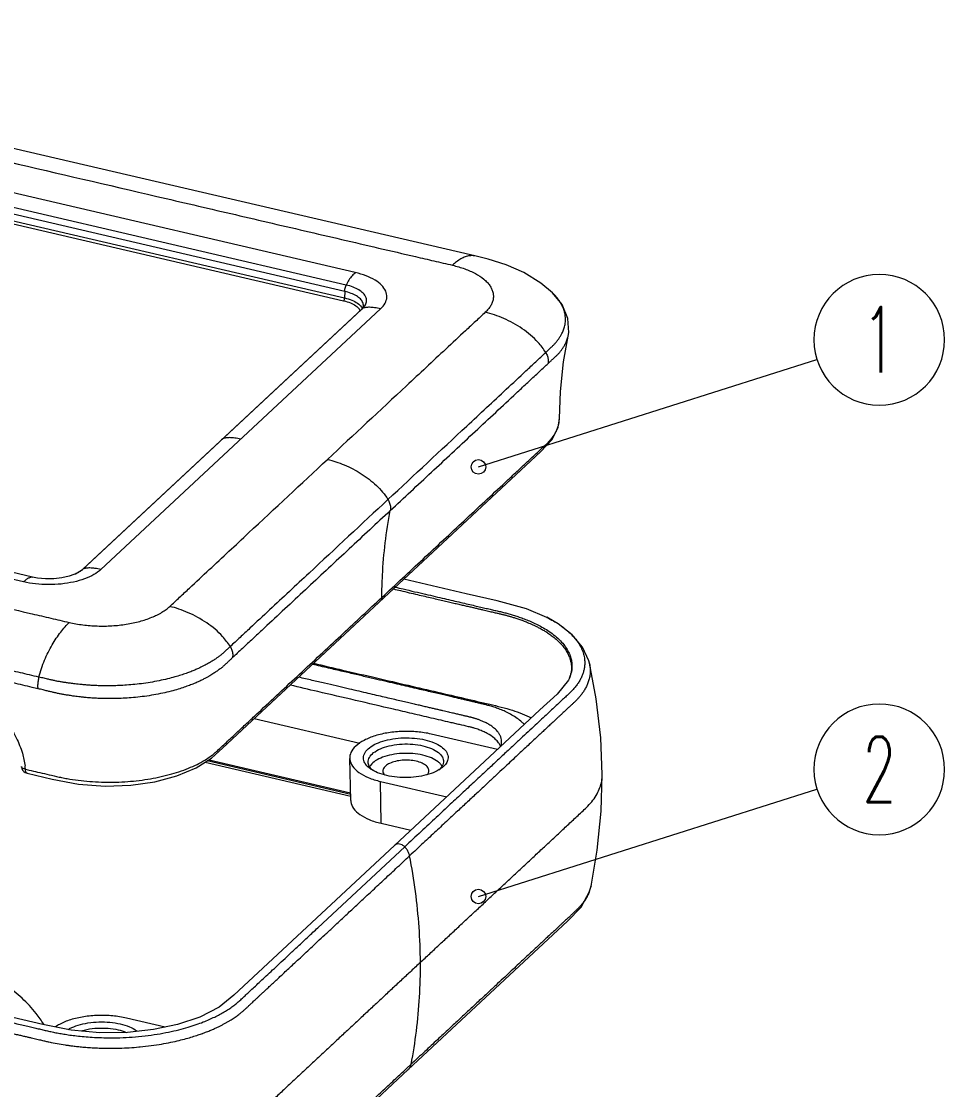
# Model space of a CAD drawing. Header units: millimetres. Extents: x 1884 to 2552, y 611 to 826.
# Drawn here: x 2049.98 to 2085.77, y 653.2 to 694.6 of the extents above; entities that cross this region are included whole.
import ezdxf
from ezdxf.enums import TextEntityAlignment as Align

# ---------------------------------------------------------------- set-up
doc = ezdxf.new("R2010")
doc.units = ezdxf.units.MM
doc.layers.add('dim', color=82, linetype='Continuous', lineweight=9)
doc.layers.add('from', color=7, linetype='Continuous', lineweight=13)
doc.styles.add('BOM', font='txt.shx', dxfattribs={"bigfont": 'gbcbig.shx'})
doc.dimstyles.new('ISO', dxfattribs={"dimscale": 0.6, "dimtxt": 2.5, "dimasz": 2.5, "dimexe": 1.25, "dimexo": 0.625, "dimtad": 0, "dimdsep": 46, "dimtxsty": 'Standard', "dimblk": 'OPEN', "dimcen": 0, "dimclrd": 4, "dimclre": 4, "dimadec": 0, "dimazin": 0, "dimtfac": 1, "dimtofl": 0, "dimtmove": 0, "dimatfit": 3, "dimfxl": 1, "dimarcsym": 0})

# ---------------------------------------------------------------- blocks, each defined once
blk = doc.blocks.new('yx_bom3')
at = {"layer": 'from'}
blk.add_circle((0, 0), 1, dxfattribs=at)
at = {"layer": 'from', "color": 4, "style": 'BOM', "width": 0.6}
blk.add_attdef('ITEM', text='', height=1, dxfattribs=at).set_placement((0, 0), align=Align.MIDDLE)
blk = doc.blocks.new('_Open')
at = {"color": 0, "linetype": 'ByBlock', "lineweight": -2}
for p, q in [((-1, 0.167), (0, 0)), ((-1, -0.167), (0, 0)), ((0, 0), (-1, 0))]:
    blk.add_line(p, q, dxfattribs=at)
blk = doc.blocks.new('*u50')
at = {"color": 7, "linetype": 'Continuous'}
for p, q in [((23.084, 113.643), (-55.931, 132.042)), ((15.095, 112.535), (-54.372, 128.712)), ((14.485, 111.704), (-54.983, 127.881)), ((14.39, 111.275), (-55.077, 127.452)), ((-55.152, 126.83), (14.315, 110.653)), ((-55.086, 127.018), (14.382, 110.842)), ((14.39, 111.275), (14.382, 110.842)), ((28.267, 111.188), (28.265, 111.19)), ((-3.19, 92.66), (15.499, 110.079)), ((-3.106, 92.716), (15.581, 110.133)), ((-1.901, 92.696), (16.787, 110.112)), ((15.584, 110.173), (15.499, 110.079)), ((15.499, 110.079), (15.581, 110.133)), ((15.639, 110.299), (15.64, 110.304)), ((-7.076, 91.871), (-76.544, 108.048)), ((-6.489, 92.191), (-75.956, 108.368)), ((29.316, 108.291), (29.317, 108.296)), ((28.731, 102.772), (28.731, 102.774)), ((6.237, 101.425), (6.154, 101.369)), ((-3.711, 92.352), (-3.713, 92.351)), ((-3.19, 92.66), (-3.31, 92.564)), ((-3.189, 92.661), (-3.106, 92.716)), ((16.686, 90.661), (16.87, 90.832)), ((27.89, 89.5), (27.899, 89.495)), ((30.74, 86.432), (30.74, 86.428)), ((29.496, 85.716), (29.4, 85.427)), ((29.515, 85.813), (29.496, 85.716)), ((29.515, 85.813), (29.514, 85.811)), ((29.406, 85.44), (29.401, 85.427)), ((27.434, 83.313), (17.721, 74.26)), ((15.388, 81.081), (8.339, 82.722)), ((24.598, 80.669), (20.166, 81.701)), ((5.327, 79.985), (14.782, 77.783)), ((14.796, 77.253), (14.72, 80.076)), ((-6.952, 79.353), (-6.785, 79.314)), ((-6.785, 79.314), (-6.694, 79.293)), ((5.06, 79.816), (14.788, 77.55)), ((14.785, 77.673), (5.2, 79.904)), ((16.818, 75.738), (16.773, 78.538)), ((16.773, 78.538), (21.204, 77.507)), ((31.6, 78.994), (31.6, 78.994)), ((16.818, 75.738), (18.809, 75.274)), ((17.721, 74.26), (6.987, 64.255)), ((12.583, 68.75), (18.397, 74.168)), ((30.849, 71.552), (30.847, 71.544)), ((2.399, 62.12), (-0.195, 62.724)), ((9.08, 50.379), (18.63, 59.28)), ((18.541, 59.375), (18.825, 59.64))]:
    blk.add_line(p, q, dxfattribs=at)
for points in [[(28.267, 111.189), (27.49, 111.835), (26.348, 112.533), (25.174, 113.05), (23.981, 113.423), (23.084, 113.643)], [(29.316, 108.291), (29.356, 108.535), (29.302, 109.474), (28.913, 110.401), (28.265, 111.19)], [(15.64, 110.304), (15.638, 110.284), (15.584, 110.173)], [(28.731, 102.774), (28.803, 104.599), (29.014, 106.566), (29.317, 108.296)], [(27.482, 100.564), (28.258, 101.388), (28.651, 102.204), (28.731, 102.772)], [(-6.839, 79.083), (-5.174, 78.694), (-3.394, 78.354), (-1.618, 78.227), (0.093, 78.289), (1.699, 78.518), (3.171, 78.904), (4.467, 79.44), (5.493, 80.09), (6.226, 80.754), (27.482, 100.564)], [(-3.713, 92.351), (-4.029, 92.243), (-4.513, 92.136), (-5.053, 92.078), (-5.612, 92.074), (-6.152, 92.127), (-6.488, 92.191)], [(-3.31, 92.564), (-3.613, 92.394), (-3.711, 92.352)], [(27.9, 89.495), (26.526, 90.068), (24.572, 90.594), (22.494, 91.078), (18.341, 92.045)], [(30.74, 86.428), (30.696, 86.6), (30.288, 87.498), (29.596, 88.331), (28.643, 89.072), (27.89, 89.5)], [(31.6, 78.994), (31.496, 81.447), (31.192, 84.061), (30.74, 86.432)], [(29.406, 85.44), (29.336, 85.292), (28.576, 84.376), (27.434, 83.313)], [(-0.132, 61.768), (-1.98, 61.749), (-3.897, 61.923), (-5.788, 62.305), (-81.961, 80.043)], [(30.847, 71.544), (31.268, 73.939), (31.533, 76.558), (31.6, 78.994)], [(18.63, 59.28), (29.275, 69.201), (30.187, 70.145), (30.748, 71.185), (30.849, 71.552)], [(6.987, 64.255), (5.993, 63.451), (4.71, 62.792), (3.223, 62.293), (1.603, 61.953), (-0.132, 61.768)]]:
    blk.add_lwpolyline(points, dxfattribs=at)
for centre, radius, start, end in [((14.793, 109.688), 0.695, 30.2107, 34.65319), ((14.841, 109.716), 0.639, 25.92106, 30.20981), ((-4.041, 93.721), 1.372, 308.75699, 312.93139), ((24.904, 83.337), 6.844, 56.11345, 57.89357), ((28.487, 85.92), 2.31, 12.4105, 12.71554), ((27.446, 86.285), 2.134, 340.69197, 346.63219), ((27.307, 86.333), 2.281, 336.97011, 340.70968), ((23.806, 80.472), 1.075, 21.20435, 25.33624), ((-6.725, 79.569), 0.5, 185.1422, 242.27209), ((-12.313, 78.861), 5.384, 5.245, 7.5759), ((16.854, 79.073), 0.914, 142.4394, 144.77306), ((-6.724, 79.573), 0.504, 242.33865, 256.83415), ((28.495, 72.045), 2.405, 341.31484, 347.97488), ((28.322, 72.103), 2.588, 338.00647, 341.32986), ((-0.88, 81.849), 21.2, 257.44336, 257.75694), ((-1.714, 78.1), 17.359, 257.825, 261.48215), ((-1.214, 81.132), 20.421, 275.19435, 275.3989)]:
    blk.add_arc(centre, radius, start, end, dxfattribs=at)
for points, start_tangent, end_tangent in [([(-57.424, 131.425), (-56.189, 131.138), (-54.955, 130.85), (-53.72, 130.563), (-52.486, 130.275), (-50.017, 129.701), (-47.548, 129.126), (-42.61, 127.976), (-37.671, 126.826), (-27.795, 124.526), (-17.919, 122.226), (-12.981, 121.076), (-8.043, 119.926), (1.833, 117.627), (6.771, 116.477), (11.709, 115.327), (16.648, 114.177), (19.117, 113.602), (20.351, 113.314), (21.586, 113.027)], (0.975256, -0.221081), (0.972585, -0.232547)), ([(23.084, 113.643), (22.997, 113.659), (22.729, 113.655), (22.445, 113.583), (22.155, 113.449), (21.586, 113.027)], (-0.973074, 0.230491), (-0.731534, -0.681805)), ([(21.586, 113.027), (22.012, 112.915), (22.412, 112.784), (23.12, 112.469), (23.682, 112.095), (23.901, 111.89), (24.076, 111.675), (24.205, 111.453), (24.288, 111.227), (24.322, 110.997), (24.308, 110.766), (24.247, 110.537), (24.138, 110.311), (23.982, 110.092), (23.782, 109.88)], (0.972585, -0.232547), (-0.722482, -0.691389)), ([(15.095, 112.535), (14.889, 112.325), (14.485, 111.704)], (-0.731534, -0.681805), (-0.3965, -0.918035)), ([(16.787, 110.112), (17.087, 110.491), (17.202, 110.895), (17.124, 111.298), (16.855, 111.683), (16.411, 112.029), (15.811, 112.319), (15.095, 112.535)], (0.731534, 0.681805), (-0.973942, 0.226795)), ([(14.39, 111.275), (14.403, 111.419), (14.436, 111.566), (14.485, 111.704)], (0.01915, 0.999817), (0.3965, 0.918035)), ([(15.697, 110.259), (15.776, 110.38), (15.85, 110.641), (15.799, 110.903), (15.626, 111.151), (15.338, 111.375), (14.951, 111.562), (14.485, 111.704)], (0.616202, 0.787588), (-0.973824, 0.227302)), ([(14.315, 110.653), (14.348, 110.701), (14.372, 110.769), (14.382, 110.842)], (0.731534, 0.681805), (0.01915, 0.999817)), ([(14.315, 110.653), (14.767, 110.511), (15.127, 110.316), (15.365, 110.083)], (0.973942, -0.226795), (0.568202, -0.822889)), ([(14.382, 110.842), (14.868, 110.688), (15.252, 110.48), (15.506, 110.232)], (0.973942, -0.226795), (0.568247, -0.822858)), ([(15.64, 110.304), (15.593, 110.542), (15.434, 110.77), (15.171, 110.974), (14.817, 111.146), (14.39, 111.275)], (0.041155, 0.999153), (-0.973932, 0.226839)), ([(28.796, 110.546), (28.781, 110.569), (28.582, 110.846), (28.351, 111.105), (28.267, 111.188)], (-0.526924, 0.849912), (-0.721012, 0.692922)), ([(15.506, 110.232), (15.561, 110.139)], (0.568247, -0.822858), (0.438102, -0.898925)), ([(15.581, 110.133), (15.697, 110.259)], (0.731397, 0.681952), (0.616202, 0.787588)), ([(15.676, 110.169), (15.581, 110.133)], (-0.958552, -0.284919), (-0.908572, -0.417729)), ([(16.787, 110.112), (16.381, 110.188), (16.047, 110.214), (15.782, 110.194), (15.676, 110.169)], (-0.973942, 0.226795), (-0.958552, -0.284919)), ([(27.819, 107.196), (27.899, 107.272), (27.98, 107.348), (28.061, 107.425), (28.142, 107.502), (28.223, 107.579), (28.302, 107.656), (28.377, 107.73), (28.446, 107.803), (28.51, 107.877), (28.57, 107.952), (28.63, 108.032), (28.689, 108.115), (28.746, 108.199), (28.8, 108.285), (28.853, 108.376), (28.906, 108.475), (28.958, 108.586), (29.009, 108.708), (29.054, 108.843), (29.093, 108.991), (29.122, 109.154), (29.138, 109.333), (29.136, 109.53), (29.109, 109.75), (29.048, 110.002), (28.939, 110.282), (28.796, 110.546)], (0.729821, 0.683638), (-0.526924, 0.849912)), ([(23.782, 109.88), (23.123, 109.266), (22.464, 108.652), (21.146, 107.424), (18.511, 104.967), (13.239, 100.054)], (-0.722482, -0.691389), (-0.731534, -0.681805)), ([(27.819, 107.196), (27.309, 107.873), (26.81, 108.352), (26.249, 108.78), (25.645, 109.151), (25.019, 109.461), (24.392, 109.705), (23.782, 109.88)], (-0.517467, 0.855703), (-0.973942, 0.226795)), ([(27.974, 106.457), (28.054, 106.532), (28.135, 106.606), (28.215, 106.68), (28.296, 106.754), (28.377, 106.828), (28.457, 106.902), (28.535, 106.976), (28.609, 107.05), (28.678, 107.124), (28.743, 107.198), (28.806, 107.275), (28.869, 107.355), (28.929, 107.437), (28.986, 107.522), (29.043, 107.612), (29.099, 107.71), (29.155, 107.82), (29.209, 107.943), (29.259, 108.078), (29.302, 108.228), (29.316, 108.291)], (0.732664, 0.68059), (0.206304, 0.978488)), ([(-83.034, 107.556), (-81.799, 107.269), (-80.565, 106.981), (-79.33, 106.694), (-78.096, 106.406), (-75.627, 105.832), (-73.158, 105.257), (-68.22, 104.107), (-63.281, 102.957), (-53.405, 100.657), (-43.529, 98.357), (-38.591, 97.207), (-33.653, 96.057), (-23.777, 93.758), (-18.839, 92.608), (-13.901, 91.458), (-8.962, 90.308), (-6.493, 89.733), (-5.259, 89.445), (-4.024, 89.158)], (0.972585, -0.232547), (0.975256, -0.221081)), ([(17.277, 97.37), (22.548, 102.283), (25.184, 104.74), (26.502, 105.968), (27.161, 106.582), (27.819, 107.196)], (0.731535, 0.681804), (0.731025, 0.682351)), ([(27.819, 107.196), (27.933, 106.951), (27.986, 106.699), (27.974, 106.457)], (0.51684, -0.856082), (-0.190751, -0.981638)), ([(17.432, 96.631), (20.181, 99.193), (21.555, 100.474), (22.929, 101.755), (24.304, 103.036), (25.678, 104.317), (26.365, 104.957), (27.052, 105.598), (27.74, 106.239), (27.974, 106.457)], (0.731534, 0.681805), (0.731867, 0.681448)), ([(16.87, 90.832), (19.619, 93.394), (20.993, 94.675), (22.368, 95.956), (23.742, 97.237), (25.116, 98.518), (25.803, 99.158), (26.491, 99.799), (27.178, 100.439), (27.521, 100.76), (27.865, 101.08), (28.034, 101.248), (28.186, 101.419), (28.434, 101.77), (28.609, 102.131), (28.708, 102.498), (28.731, 102.772)], (0.731534, 0.681805), (0.008777, 0.999961)), ([(7.443, 101.404), (7.037, 101.48), (6.704, 101.505), (6.439, 101.485), (6.237, 101.425)], (-0.973942, 0.226795), (-0.908572, -0.417729)), ([(2.697, 90.228), (3.356, 90.842), (4.015, 91.457), (5.332, 92.685), (7.968, 95.141), (13.239, 100.054)], (0.740305, 0.672271), (0.731534, 0.681805)), ([(13.239, 100.054), (13.792, 99.898), (14.361, 99.685), (15.489, 99.097), (16.017, 98.729), (16.501, 98.316), (17.277, 97.37)], (0.973942, -0.226795), (0.517472, -0.8557)), ([(17.277, 97.37), (12.006, 92.457), (9.37, 90.001), (8.052, 88.772), (7.393, 88.158), (6.734, 87.544)], (-0.731534, -0.681805), (-0.732043, -0.681259)), ([(17.277, 97.37), (17.391, 97.125), (17.444, 96.873), (17.432, 96.631)], (0.517832, -0.855483), (-0.190479, -0.981691)), ([(17.432, 96.631), (14.683, 94.069), (13.309, 92.788), (11.934, 91.507), (10.56, 90.226), (9.185, 88.945), (8.498, 88.305), (7.811, 87.665), (7.124, 87.024), (6.889, 86.806)], (-0.731534, -0.681805), (-0.731202, -0.682161)), ([(16.87, 90.832), (16.912, 92.313), (17.432, 96.631)], (0.005729, 0.999984), (0.190189, 0.981747)), ([(-1.901, 92.696), (-2.306, 92.772), (-2.64, 92.797), (-2.905, 92.777), (-3.106, 92.716)], (-0.973942, 0.226795), (-0.908572, -0.417729)), ([(-1.901, 92.696), (-2.37, 92.357), (-2.994, 92.071), (-3.735, 91.858), (-4.556, 91.727), (-5.417, 91.685), (-6.274, 91.735), (-7.076, 91.871)], (-0.731534, -0.681805), (-0.973942, 0.226795)), ([(-7.076, 91.871), (-6.87, 92.045), (-6.78, 92.106), (-6.7, 92.15), (-6.489, 92.191)], (0.731534, 0.681805), (0.974142, -0.225935)), ([(-3.182, 92.651), (-3.413, 92.495), (-3.711, 92.352)], (-0.779349, -0.62659), (-0.926413, -0.376509)), ([(17.643, 91.394), (18.121, 91.283), (18.702, 91.147), (19.243, 91.021), (19.745, 90.905), (20.21, 90.796), (20.64, 90.696), (21.039, 90.603), (21.412, 90.516), (21.76, 90.435), (22.086, 90.359), (22.391, 90.288), (22.675, 90.222), (22.939, 90.161), (23.184, 90.104), (23.411, 90.051), (23.621, 90.002), (23.815, 89.957), (23.993, 89.915), (24.158, 89.877), (24.309, 89.842), (24.447, 89.81), (24.572, 89.781), (24.686, 89.754), (24.79, 89.729), (24.889, 89.706), (24.985, 89.682), (25.078, 89.659), (25.171, 89.635), (25.262, 89.611), (25.353, 89.586), (25.445, 89.559), (25.543, 89.531), (25.649, 89.499), (25.765, 89.463), (25.89, 89.423), (26.02, 89.379), (26.156, 89.331), (26.299, 89.279), (26.45, 89.221), (26.611, 89.157), (26.783, 89.084), (26.966, 89.002), (27.162, 88.91), (27.369, 88.804), (27.59, 88.683), (27.822, 88.544), (28.065, 88.383), (28.317, 88.197), (28.574, 87.981), (28.821, 87.738), (29.04, 87.478), (29.217, 87.215), (29.35, 86.962), (29.441, 86.727), (29.498, 86.512), (29.528, 86.318), (29.538, 86.142), (29.534, 85.982), (29.518, 85.837), (29.515, 85.813)], (0.973941, -0.2268), (-0.155942, -0.987766)), ([(17.772, 91.514), (18.288, 91.394), (19.061, 91.214), (19.778, 91.047), (20.44, 90.893), (21.051, 90.751), (21.616, 90.619), (22.142, 90.497), (22.629, 90.383), (23.077, 90.279), (23.483, 90.184), (23.849, 90.099), (24.184, 90.021), (24.496, 89.949), (24.793, 89.879), (25.079, 89.809), (25.361, 89.734), (25.654, 89.649), (25.965, 89.55), (26.298, 89.433), (26.648, 89.296), (27.008, 89.139), (27.378, 88.956), (27.761, 88.741), (28.155, 88.483), (28.54, 88.18), (28.882, 87.847), (29.153, 87.507), (29.35, 87.174), (29.48, 86.855), (29.552, 86.552), (29.576, 86.273), (29.563, 86.02), (29.522, 85.792)], (0.973942, -0.226799), (-0.230561, -0.973058)), ([(-6.694, 79.293), (-6.146, 79.165), (-5.514, 79.018), (-4.883, 78.871), (-4.529, 78.794), (-4.166, 78.725), (-3.421, 78.612), (-2.656, 78.534), (-1.876, 78.492), (-0.308, 78.517), (1.224, 78.685), (2.66, 78.99), (3.946, 79.42), (4.516, 79.676), (5.031, 79.958), (5.486, 80.262), (5.689, 80.421), (5.875, 80.585), (6.218, 80.905), (6.562, 81.225), (7.249, 81.866), (7.936, 82.506), (8.624, 83.147), (9.998, 84.428), (11.372, 85.708), (12.747, 86.989), (14.121, 88.27), (16.686, 90.661)], (0.973932, -0.226839), (0.731534, 0.681805)), ([(16.87, 90.832), (16.836, 90.673), (16.765, 90.576)], (-0.005729, -0.999984), (-0.729488, -0.683994)), ([(-4.024, 89.158), (-3.576, 89.066), (-3.111, 88.996), (-2.146, 88.921), (-1.166, 88.937), (-0.209, 89.041), (0.688, 89.232), (1.492, 89.5), (2.17, 89.837), (2.454, 90.027), (2.697, 90.228)], (0.975256, -0.221081), (0.740305, 0.672271)), ([(6.734, 87.544), (6.223, 88.221), (5.725, 88.701), (5.163, 89.128), (4.56, 89.499), (3.934, 89.809), (3.306, 90.054), (2.697, 90.228)], (-0.517467, 0.855703), (-0.973942, 0.226795)), ([(27.899, 89.495), (28.016, 89.435), (28.437, 89.198), (28.542, 89.134)], (0.892488, -0.451071), (0.846961, -0.531655)), ([(-6.054, 85.508), (-5.669, 86.639), (-5.161, 87.661), (-4.592, 88.519), (-4.304, 88.87), (-4.024, 89.158)], (0.251713, 0.967802), (0.731534, 0.681805)), ([(29.369, 88.513), (29.667, 88.216), (29.964, 87.843), (30.18, 87.478), (30.323, 87.127), (30.402, 86.796), (30.429, 86.489), (30.415, 86.212), (30.37, 85.96), (30.302, 85.727), (30.211, 85.503), (30.095, 85.279), (29.955, 85.058), (29.793, 84.842), (29.612, 84.636), (29.413, 84.435), (29.192, 84.229), (28.948, 84.003), (28.679, 83.752), (28.377, 83.469), (28.033, 83.149), (27.647, 82.789), (27.224, 82.395), (26.768, 81.97), (26.273, 81.509), (25.736, 81.008), (25.155, 80.467), (24.527, 79.881), (23.845, 79.246), (23.108, 78.559), (22.309, 77.815), (21.444, 77.008), (20.506, 76.134), (19.49, 75.187), (18.397, 74.168)], (0.740097, -0.6725), (-0.731534, -0.681805)), ([(28.72, 89.018), (28.869, 88.915), (29.292, 88.582), (29.369, 88.513)], (0.830037, -0.557709), (0.740097, -0.6725)), ([(6.734, 87.544), (6.653, 87.47), (6.572, 87.396), (6.49, 87.321), (6.407, 87.245), (6.322, 87.168), (6.236, 87.09), (6.151, 87.015), (6.067, 86.946), (5.982, 86.88), (5.893, 86.816), (5.796, 86.75), (5.693, 86.681), (5.585, 86.612), (5.471, 86.542), (5.347, 86.468), (5.208, 86.389), (5.05, 86.303), (4.869, 86.21), (4.664, 86.111), (4.433, 86.007), (4.17, 85.898), (3.872, 85.785), (3.534, 85.668), (3.14, 85.547), (2.671, 85.419), (2.126, 85.292), (1.539, 85.178), (0.943, 85.086), (0.361, 85.017), (-0.188, 84.969), (-0.689, 84.941), (-1.14, 84.926), (-1.548, 84.922), (-1.918, 84.927), (-2.255, 84.938), (-2.562, 84.955), (-2.842, 84.974), (-3.095, 84.996), (-3.324, 85.018), (-3.53, 85.041), (-3.713, 85.063), (-3.873, 85.083), (-4.012, 85.102), (-4.139, 85.119), (-4.259, 85.137), (-4.378, 85.155), (-4.496, 85.173), (-4.613, 85.192), (-4.727, 85.212), (-4.841, 85.234), (-4.954, 85.258), (-5.066, 85.283), (-5.179, 85.309), (-5.294, 85.335), (-5.415, 85.363), (-5.55, 85.394), (-5.7, 85.428), (-5.868, 85.466), (-6.054, 85.508)], (-0.733242, -0.679968), (-0.974325, 0.225147)), ([(6.734, 87.544), (6.848, 87.3), (6.901, 87.048), (6.889, 86.806)], (0.518094, -0.855323), (-0.189619, -0.981858)), ([(-6.054, 85.508), (-7.288, 85.795), (-8.523, 86.083), (-9.756, 86.37)], (-0.974074, 0.22623), (-0.973946, 0.226781)), ([(6.889, 86.806), (6.809, 86.731), (6.729, 86.656), (6.649, 86.58), (6.569, 86.504), (6.487, 86.426), (6.403, 86.347), (6.318, 86.27), (6.231, 86.194), (6.144, 86.122), (6.054, 86.052), (5.959, 85.981), (5.857, 85.908), (5.75, 85.834), (5.636, 85.759), (5.512, 85.68), (5.372, 85.596), (5.212, 85.505), (5.03, 85.407), (4.821, 85.302), (4.585, 85.191), (4.317, 85.075), (4.012, 84.955), (3.666, 84.831), (3.264, 84.702), (2.783, 84.567), (2.224, 84.433), (1.62, 84.315), (1.006, 84.221), (0.407, 84.151), (-0.158, 84.105), (-0.672, 84.079), (-1.136, 84.068), (-1.555, 84.069), (-1.936, 84.078), (-2.283, 84.094), (-2.598, 84.115), (-2.885, 84.138), (-3.144, 84.164), (-3.377, 84.191), (-3.587, 84.217), (-3.773, 84.243), (-3.934, 84.267), (-4.076, 84.289), (-4.203, 84.31), (-4.324, 84.33), (-4.443, 84.351), (-4.563, 84.373), (-4.682, 84.396), (-4.802, 84.421), (-4.921, 84.447), (-5.038, 84.473), (-5.152, 84.501), (-5.264, 84.528), (-5.376, 84.555), (-5.495, 84.584), (-5.627, 84.616), (-5.774, 84.651), (-5.94, 84.69), (-6.125, 84.733)], (-0.730406, -0.683014), (-0.973697, 0.227847)), ([(12.314, 86.428), (14.248, 85.978), (16.518, 85.449), (18.626, 84.958), (20.583, 84.503), (22.398, 84.08), (24.078, 83.689), (25.601, 83.287), (26.855, 82.774)], (0.973942, -0.226797), (0.892669, -0.450712)), ([(30.743, 86.416), (30.776, 86.231), (30.794, 86.018), (30.793, 85.82), (30.776, 85.638), (30.747, 85.472), (30.71, 85.322), (30.667, 85.185), (30.619, 85.058), (30.567, 84.937), (30.509, 84.819), (30.444, 84.702), (30.374, 84.587), (30.301, 84.477), (30.226, 84.373), (30.151, 84.277), (30.077, 84.187), (30.005, 84.105), (29.933, 84.027), (29.862, 83.954), (29.791, 83.884), (29.721, 83.816), (29.65, 83.749), (29.578, 83.682), (29.504, 83.613), (29.428, 83.542), (29.346, 83.466), (29.256, 83.383), (29.157, 83.291), (29.049, 83.19), (28.93, 83.078), (28.799, 82.957), (28.654, 82.822), (28.491, 82.67), (28.307, 82.498), (28.103, 82.309), (27.883, 82.103), (27.645, 81.882), (27.387, 81.641), (27.106, 81.379), (26.803, 81.096), (26.475, 80.791), (26.123, 80.463), (25.741, 80.107), (25.328, 79.722), (24.88, 79.304), (24.394, 78.851), (23.866, 78.359), (23.295, 77.827), (22.676, 77.25), (22.005, 76.625), (21.278, 75.947), (20.492, 75.214), (19.639, 74.419), (18.724, 73.567)], (0.214913, -0.976633), (-0.731534, -0.681805)), ([(-12.849, 85.662), (-11.893, 85.348), (-10.828, 84.831), (-9.824, 84.159), (-8.92, 83.353), (-8.156, 82.441), (-7.561, 81.451), (-7.156, 80.417), (-6.976, 79.571)], (0.968481, -0.249087), (0.131751, -0.991283)), ([(-6.125, 84.733), (-6.495, 84.819), (-7.758, 85.113), (-9.02, 85.407), (-10.283, 85.701), (-10.411, 85.731)], (-0.973953, 0.226749), (-0.97394, 0.226806)), ([(26.393, 82.342), (26.233, 82.498), (25.916, 82.751), (25.566, 82.974), (25.206, 83.163), (24.857, 83.317), (24.531, 83.44), (24.232, 83.539), (23.958, 83.619), (23.704, 83.684), (23.449, 83.745), (23.2, 83.803), (22.95, 83.86), (22.701, 83.918), (22.451, 83.977), (22.197, 84.036), (21.927, 84.099), (21.626, 84.169), (21.286, 84.248), (20.91, 84.335), (20.511, 84.428), (20.09, 84.526), (19.64, 84.631), (19.153, 84.745), (18.622, 84.868), (18.044, 85.003), (17.411, 85.15), (16.721, 85.311), (15.969, 85.486), (15.151, 85.677), (14.262, 85.884), (13.297, 86.108), (12.236, 86.355)], (-0.686832, 0.726816), (-0.973942, 0.226795)), ([(-6.054, 85.508), (-6.11, 85.236), (-6.134, 84.972), (-6.125, 84.733)], (-0.252423, -0.967617), (0.113244, -0.993567)), ([(24.566, 81.246), (24.361, 81.442), (23.914, 81.741), (23.645, 81.873), (23.35, 81.991), (23.2, 82.043), (23.028, 82.097), (22.95, 82.119), (22.872, 82.14), (22.788, 82.161), (22.659, 82.193), (22.069, 82.33), (21.756, 82.403), (21.426, 82.48), (20.824, 82.62), (20.167, 82.773), (18.904, 83.067), (17.642, 83.361), (15.117, 83.949), (12.592, 84.537), (10.746, 84.967)], (-0.664845, 0.746981), (-0.973942, 0.226796)), ([(24.874, 81.187), (24.866, 81.311), (24.817, 81.507), (24.736, 81.678), (24.634, 81.829), (24.52, 81.96), (24.399, 82.075), (24.274, 82.176), (24.148, 82.264), (24.024, 82.342), (23.903, 82.41), (23.786, 82.471), (23.673, 82.524), (23.566, 82.571), (23.463, 82.613), (23.365, 82.65), (23.274, 82.682), (23.19, 82.711), (23.112, 82.736), (23.036, 82.759), (22.961, 82.78), (22.884, 82.801), (22.807, 82.821), (22.728, 82.84), (22.649, 82.859), (22.57, 82.878), (22.487, 82.897), (22.398, 82.918), (22.3, 82.941), (22.192, 82.966), (22.075, 82.993), (21.949, 83.022), (21.813, 83.054), (21.666, 83.088), (21.507, 83.125), (21.336, 83.165), (21.151, 83.208), (20.951, 83.255), (20.736, 83.305), (20.504, 83.359), (20.253, 83.417), (19.983, 83.48), (19.692, 83.548), (19.378, 83.621), (19.04, 83.7), (18.675, 83.785), (18.282, 83.876), (17.859, 83.975), (17.403, 84.081), (16.911, 84.195), (16.381, 84.319), (15.81, 84.452), (15.194, 84.595), (14.531, 84.75), (13.816, 84.916), (13.045, 85.096), (12.215, 85.289), (11.317, 85.498)], (0.00249, 0.999997), (-0.973942, 0.226795)), ([(20.166, 81.701), (19.243, 81.849), (18.267, 81.879), (17.305, 81.789), (16.422, 81.585), (15.678, 81.281), (15.125, 80.899), (14.8, 80.463), (14.72, 80.076)], (-0.973942, 0.226795), (0.019094, -0.999818)), ([(15.802, 79.666), (15.783, 79.692), (15.647, 80.032), (15.704, 80.378), (15.949, 80.707), (16.366, 80.995), (16.926, 81.224), (17.592, 81.378), (18.317, 81.446), (19.053, 81.423), (19.748, 81.312)], (-0.595154, 0.803612), (0.973942, -0.226795)), ([(15.954, 79.821), (15.955, 79.89), (16.086, 80.222), (16.411, 80.524), (16.902, 80.772), (17.52, 80.946), (18.216, 81.031), (18.932, 81.022), (19.611, 80.917)], (-0.047772, 0.998858), (0.973942, -0.226795)), ([(19.611, 80.917), (20.197, 80.727), (20.644, 80.466), (20.915, 80.155), (20.989, 79.857)], (0.973942, -0.226795), (-0.012616, -0.99992)), ([(19.748, 81.312), (20.357, 81.119), (20.837, 80.859), (21.156, 80.548), (21.291, 80.208), (21.235, 79.862), (21.162, 79.73)], (0.973942, -0.226795), (-0.56126, -0.827639)), ([(24.778, 80.932), (24.675, 81.108), (24.566, 81.246)], (-0.427499, 0.904016), (-0.664845, 0.746981)), ([(24.815, 80.867), (24.868, 81.085), (24.874, 81.187)], (0.346699, 0.937977), (0.00249, 0.999997)), ([(14.72, 80.076), (14.725, 80.004), (14.905, 79.552), (15.328, 79.14), (15.965, 78.794), (16.773, 78.538)], (0.019094, -0.999818), (0.973942, -0.226795)), ([(19.607, 80.292), (18.934, 80.395), (18.22, 80.405), (17.533, 80.32), (16.916, 80.147), (16.431, 79.902), (16.129, 79.63)], (-0.973942, 0.226795), (-0.609498, -0.792787)), ([(19.172, 79.886), (18.714, 79.953), (18.233, 79.95), (17.775, 79.877), (17.386, 79.742), (17.104, 79.557), (16.956, 79.341), (16.939, 79.219)], (-0.973942, 0.226795), (0.024205, -0.999707)), ([(20.797, 79.689), (20.634, 79.843), (20.189, 80.103), (19.607, 80.292)], (-0.652247, 0.758007), (-0.973942, 0.226795)), ([(-6.952, 79.353), (-7.104, 79.396), (-7.199, 79.466), (-7.222, 79.525)], (-0.980896, 0.194535), (-0.122072, 0.992521)), ([(-6.838, 79.084), (-6.882, 79.107), (-6.932, 79.203), (-6.952, 79.353)], (-0.965622, 0.25995), (-0.055334, 0.998468)), ([(16.108, 79.377), (16.102, 79.381), (15.802, 79.666)], (-0.816536, 0.577294), (-0.595154, 0.803612)), ([(16.028, 79.555), (15.954, 79.821)], (-0.459204, 0.888331), (-0.047772, 0.998858)), ([(16.134, 79.4), (16.028, 79.555)], (-0.653196, 0.757189), (-0.459204, 0.888331)), ([(16.107, 79.6), (16.054, 79.515)], (-0.576715, -0.816946), (-0.475509, -0.879711)), ([(17.191, 78.928), (16.582, 79.12), (16.108, 79.377)], (-0.973942, 0.226795), (-0.816536, 0.577294)), ([(16.243, 79.291), (16.134, 79.4)], (-0.751601, 0.659618), (-0.653196, 0.757189)), ([(20.841, 79.411), (20.573, 79.245), (20.013, 79.016), (19.347, 78.862), (18.622, 78.794), (17.886, 78.817), (17.191, 78.928)], (-0.806721, -0.590933), (-0.973942, 0.226795)), ([(20.012, 79.242), (19.995, 79.36), (19.845, 79.574), (19.562, 79.756), (19.172, 79.886)], (0.010649, 0.999943), (-0.973942, 0.226795)), ([(19.907, 78.98), (19.996, 79.134), (20.012, 79.242)], (0.645856, 0.76346), (0.010649, 0.999943)), ([(20.856, 79.489), (20.673, 79.292)], (-0.57789, -0.816115), (-0.763445, -0.645873)), ([(20.888, 79.56), (20.797, 79.689)], (-0.493027, 0.870014), (-0.652247, 0.758007)), ([(21.162, 79.73), (20.99, 79.533), (20.841, 79.411)], (-0.56126, -0.827639), (-0.806721, -0.590933)), ([(20.989, 79.857), (20.988, 79.821), (20.856, 79.489)], (-0.012616, -0.99992), (-0.57789, -0.816115)), ([(16.939, 79.219), (16.957, 79.114), (17.047, 78.961)], (0.024205, -0.999707), (0.65369, -0.756762)), ([(19.447, 66.447), (20.067, 67.024), (20.686, 67.602), (21.306, 68.179), (21.926, 68.757), (22.545, 69.334), (23.165, 69.912), (23.785, 70.489), (24.404, 71.067), (25.024, 71.645), (25.644, 72.222), (26.263, 72.8), (26.883, 73.377), (27.502, 73.955), (28.122, 74.532), (28.742, 75.11), (29.361, 75.687), (29.98, 76.264), (30.641, 76.89), (31.255, 77.708), (31.563, 78.557), (31.6, 78.994)], (0.731534, 0.681805), (-0.007049, 0.999975)), ([(14.797, 77.252), (14.801, 77.181), (14.979, 76.736), (15.395, 76.33), (16.023, 75.989), (16.818, 75.738)], (0.019093, -0.999818), (0.973942, -0.226795)), ([(18.397, 74.168), (18.235, 74.289), (18.052, 74.351), (17.877, 74.344), (17.731, 74.269), (17.721, 74.26)], (-0.704484, 0.70972), (-0.730194, -0.68324)), ([(4.899, 61.704), (4.93, 61.716), (5.232, 61.831), (5.5, 61.942), (5.736, 62.046), (5.946, 62.144), (6.135, 62.238), (6.31, 62.33), (6.478, 62.423), (6.641, 62.517), (6.795, 62.611), (6.941, 62.705), (7.074, 62.795), (7.195, 62.881), (7.304, 62.962), (7.403, 63.039), (7.493, 63.112), (7.576, 63.183), (7.654, 63.251), (7.728, 63.318), (7.801, 63.385), (7.873, 63.452), (7.946, 63.52), (8.022, 63.591), (8.103, 63.668), (8.192, 63.751), (8.291, 63.843), (8.4, 63.945), (8.519, 64.056), (8.65, 64.177), (8.795, 64.312), (8.958, 64.464), (9.142, 64.636), (9.345, 64.825), (9.565, 65.031), (9.803, 65.252), (10.062, 65.493), (10.342, 65.755), (10.646, 66.038), (10.973, 66.343), (11.326, 66.671), (11.707, 67.027), (12.12, 67.412), (12.569, 67.83), (13.055, 68.283), (13.582, 68.775), (14.154, 69.307), (14.773, 69.884), (15.444, 70.509), (16.17, 71.187), (16.957, 71.92), (17.81, 72.715), (18.724, 73.567)], (0.939448, 0.342691), (0.731534, 0.681805)), ([(18.724, 73.567), (18.658, 73.782), (18.547, 73.986), (18.397, 74.168)], (-0.189893, 0.981805), (-0.704484, 0.70972)), ([(19.447, 66.447), (19.355, 68.798), (19.114, 71.175), (18.724, 73.567)], (-0.007233, 0.999974), (-0.189893, 0.981805)), ([(-45.675, 71.229), (-42.297, 70.443), (-38.865, 69.644), (-35.751, 68.918), (-32.963, 68.269), (-30.451, 67.684), (-28.173, 67.154), (-26.102, 66.671), (-24.212, 66.231), (-22.484, 65.829), (-20.9, 65.46), (-19.445, 65.121), (-18.107, 64.81), (-16.874, 64.523), (-15.737, 64.258), (-14.686, 64.013), (-13.716, 63.787), (-12.82, 63.579), (-11.989, 63.385), (-11.216, 63.205), (-10.499, 63.038), (-9.837, 62.884), (-9.226, 62.742), (-8.661, 62.61), (-8.135, 62.488), (-7.648, 62.374), (-7.2, 62.27), (-6.794, 62.175), (-6.428, 62.09), (-6.096, 62.013), (-5.783, 61.939), (-5.478, 61.869), (-5.166, 61.8), (-4.837, 61.733), (-4.483, 61.67), (-4.091, 61.608), (-3.651, 61.549), (-3.162, 61.496), (-2.628, 61.452), (-2.041, 61.421), (-1.382, 61.406), (-0.636, 61.415), (0.189, 61.458), (1.042, 61.537), (1.861, 61.65), (2.617, 61.789), (3.305, 61.946), (3.923, 62.116), (4.465, 62.29), (4.933, 62.462), (5.337, 62.629), (5.696, 62.795), (6.028, 62.963), (6.341, 63.14), (6.638, 63.326), (6.91, 63.515), (7.157, 63.707), (7.381, 63.901), (7.604, 64.108), (7.845, 64.334), (8.115, 64.585), (8.418, 64.867), (8.761, 65.187), (9.147, 65.547), (9.57, 65.941), (10.026, 66.366), (10.521, 66.827), (11.058, 67.328), (11.639, 67.869), (12.267, 68.455), (12.583, 68.75)], (0.973942, -0.226795), (0.731532, 0.681807)), ([(30.721, 71.134), (30.672, 71.019), (30.615, 70.902), (30.551, 70.786), (30.482, 70.67), (30.408, 70.559), (30.331, 70.453), (30.256, 70.355), (30.182, 70.265), (30.11, 70.182), (30.039, 70.105), (29.967, 70.031), (29.896, 69.961), (29.825, 69.892), (29.753, 69.824), (29.68, 69.756), (29.606, 69.687), (29.529, 69.616), (29.446, 69.539), (29.355, 69.454), (29.255, 69.361), (29.145, 69.259), (29.025, 69.147), (28.893, 69.024), (28.747, 68.887), (28.582, 68.734), (28.397, 68.561), (28.193, 68.371), (27.972, 68.165), (27.733, 67.943), (27.474, 67.701), (27.193, 67.439), (26.889, 67.156), (26.561, 66.851), (26.209, 66.522), (25.827, 66.166), (25.414, 65.781), (24.966, 65.364), (24.48, 64.91), (23.953, 64.419), (23.382, 63.888), (22.764, 63.312), (22.095, 62.688), (21.37, 62.012), (20.586, 61.281), (19.738, 60.491), (18.825, 59.64)], (-0.374473, -0.927238), (-0.731534, -0.681805)), ([(-46.037, 70.597), (-42.596, 69.796), (-39.283, 69.025), (-36.265, 68.322), (-33.56, 67.692), (-31.124, 67.125), (-28.916, 66.611), (-26.909, 66.143), (-25.078, 65.717), (-23.405, 65.327), (-21.871, 64.97), (-20.462, 64.642), (-19.167, 64.34), (-17.974, 64.062), (-16.875, 63.806), (-15.86, 63.57), (-14.923, 63.352), (-14.055, 63.15), (-13.249, 62.962), (-12.499, 62.788), (-11.802, 62.625), (-11.157, 62.475), (-10.557, 62.335), (-10, 62.206), (-9.484, 62.086), (-9.014, 61.976), (-8.592, 61.878), (-8.213, 61.789), (-7.871, 61.71), (-7.561, 61.637), (-7.278, 61.572), (-7.019, 61.511), (-6.782, 61.456), (-6.565, 61.406), (-6.368, 61.36), (-6.187, 61.318), (-6.021, 61.279), (-5.869, 61.243), (-5.731, 61.211), (-5.606, 61.183), (-5.489, 61.156)], (0.973942, -0.226795), (0.976105, -0.217298)), ([(19.447, 66.447), (18.828, 65.869), (18.208, 65.292), (17.588, 64.714), (16.969, 64.137), (16.349, 63.559), (15.729, 62.982), (15.11, 62.404), (14.49, 61.827), (13.871, 61.249), (13.251, 60.672), (12.631, 60.094), (12.012, 59.517), (11.392, 58.939), (10.772, 58.362), (10.153, 57.784), (9.533, 57.207), (8.913, 56.63), (8.235, 56.008), (7.2, 55.288), (5.926, 54.664), (4.448, 54.149), (2.807, 53.759), (1.053, 53.506), (-0.764, 53.396), (-2.591, 53.433), (-4.374, 53.616), (-6.017, 53.928), (-7.247, 54.215), (-8.471, 54.5), (-9.691, 54.784), (-10.913, 55.069), (-12.134, 55.353), (-13.355, 55.638), (-14.576, 55.922), (-15.798, 56.206), (-17.019, 56.491), (-18.24, 56.775), (-19.461, 57.059), (-20.682, 57.344), (-21.904, 57.628), (-23.125, 57.913), (-24.346, 58.197), (-25.567, 58.481), (-26.788, 58.766), (-28.01, 59.05), (-29.231, 59.334), (-30.452, 59.619), (-31.673, 59.903), (-32.894, 60.188), (-34.116, 60.472), (-35.337, 60.756), (-36.558, 61.041), (-37.779, 61.325), (-39, 61.609), (-40.222, 61.894), (-41.443, 62.178), (-42.664, 62.463), (-43.885, 62.747), (-45.106, 63.031), (-46.328, 63.316)], (-0.731534, -0.681805), (-0.973942, 0.226795)), ([(18.825, 59.64), (19.181, 61.859), (19.389, 64.131), (19.447, 66.447)], (0.192959, 0.981207), (-0.007233, 0.999974)), ([(-5.725, 62.31), (-6.229, 63.023), (-7.174, 64.052), (-8.262, 64.915), (-9.449, 65.578)], (-0.535724, 0.844393), (-0.910776, 0.412902)), ([(-0.195, 62.724), (-1.118, 62.872), (-2.094, 62.902), (-3.057, 62.812), (-3.94, 62.608), (-4.683, 62.304), (-4.944, 62.15)], (-0.973942, 0.226795), (-0.833067, -0.553172)), ([(-4.085, 61.968), (-3.995, 62.018), (-3.435, 62.247), (-2.77, 62.401), (-2.044, 62.468), (-1.309, 62.446), (-0.613, 62.335)], (0.864105, 0.503312), (0.973942, -0.226795)), ([(-0.613, 62.335), (-0.005, 62.142), (0.476, 61.882), (0.526, 61.844)], (0.973942, -0.226795), (0.793796, -0.608185)), ([(-3.226, 61.874), (-2.841, 61.969), (-2.145, 62.054), (-1.429, 62.044), (-0.75, 61.94)], (0.957767, 0.287545), (0.973942, -0.226795)), ([(-0.75, 61.94), (-0.215, 61.771)], (0.973942, -0.226795), (0.924087, -0.382183)), ([(0.707, 60.802), (1.451, 60.886), (2.152, 60.992), (2.775, 61.109), (3.318, 61.231), (3.794, 61.353), (4.215, 61.476), (4.592, 61.597), (4.899, 61.704)], (0.995564, 0.09409), (0.939448, 0.342691)), ([(-4.286, 60.932), (-4.044, 60.897), (-3.772, 60.862), (-3.463, 60.826), (-3.107, 60.791), (-2.704, 60.759), (-2.258, 60.733), (-1.775, 60.716), (-1.249, 60.71), (-0.666, 60.718), (-0.013, 60.746), (0.635, 60.795)], (0.98877, -0.149447), (0.995893, 0.090535)), ([(6.035, 48.212), (6.223, 48.305), (6.398, 48.396), (6.565, 48.487), (6.727, 48.581), (6.883, 48.676), (7.031, 48.771), (7.167, 48.863), (7.289, 48.95), (7.399, 49.031), (7.498, 49.108), (7.588, 49.181), (7.672, 49.251), (7.75, 49.32), (7.825, 49.388), (7.899, 49.456), (7.972, 49.523), (8.045, 49.592), (8.122, 49.664), (8.204, 49.741), (8.295, 49.826), (8.395, 49.919), (8.505, 50.021), (8.625, 50.134), (8.757, 50.256), (8.903, 50.393), (9.068, 50.546), (9.253, 50.719), (9.457, 50.909), (9.678, 51.115), (9.917, 51.337), (10.176, 51.579), (10.457, 51.841), (10.761, 52.124), (11.089, 52.43), (11.441, 52.758), (11.823, 53.114), (12.236, 53.499), (12.684, 53.917), (13.17, 54.37), (13.697, 54.861), (14.268, 55.393), (14.886, 55.968), (15.555, 56.592), (16.28, 57.268), (17.064, 57.999), (17.912, 58.79), (18.541, 59.375)], (0.901064, 0.433686), (0.731534, 0.681805)), ([(18.63, 59.28), (18.654, 59.303), (18.762, 59.457), (18.825, 59.64)], (0.732065, 0.681234), (0.192959, 0.981207))]:
    blk.add_spline(points, degree=3, dxfattribs=dict(at, start_tangent=start_tangent, end_tangent=end_tangent))
at = {"layer": 'dim'}
ref = blk.add_blockref('yx_bom3', (50.111, 108.042), dxfattribs=dict(at, xscale=-4.367999999999938, yscale=4.367999999999938, zscale=4.368))
ref.add_attrib('ITEM', '1', dxfattribs={"layer": 'from', "color": 4, "height": 4.368, "style": 'BOM', "width": 0.6}).set_placement((50.111, 108.042), align=Align.MIDDLE)
ref = blk.add_blockref('yx_bom3', (50.111, 79.34), dxfattribs=dict(at, xscale=-4.367999999999938, yscale=4.367999999999938, zscale=4.368))
ref.add_attrib('ITEM', '2', dxfattribs={"layer": 'from', "color": 4, "height": 4.368, "style": 'BOM', "width": 0.6}).set_placement((50.111, 79.34), align=Align.MIDDLE)
for points in [[(23.325, 99.549), (45.945, 106.73)], [(23.325, 70.847), (45.945, 78.027)]]:
    blk.add_leader(points, dimstyle='ISO', override={"dimscale": 1, "dimasz": 1.95, "dimexo": 0.125, "dimadec": 2, "dimazin": 2, "dimldrblk": 'Small'}, dxfattribs=at)

msp = doc.modelspace()

# ---------------------------------------------------------------- block references
at = {"layer": 'from', "xscale": 0.58, "yscale": 0.58, "zscale": 0.58}
msp.add_blockref('*u50', (2054.17, 619.59), dxfattribs=at)

doc.saveas('drawing.dxf')
